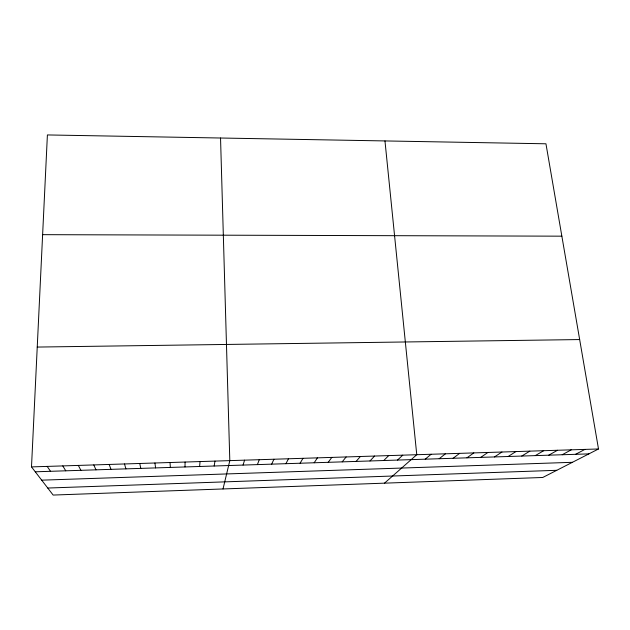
<?xml version="1.0" encoding="UTF-8"?>
<svg xmlns="http://www.w3.org/2000/svg" width="630" height="630" viewBox="0 0 630 630"><rect width="100%" height="100%" fill="white"/><g stroke="black" fill="none" stroke-linecap="round" stroke-linejoin="round"><path stroke-width="0.94" d="M184.999 466.956L185.086 462.042M31.5 466.901L47.4 134.938L545.95 143.79L598.5 448.969L542.753 477.477L53.141 495.062L31.5 466.901L598.5 448.969M199.608 466.483L200.064 461.57M214.153 466.011L214.972 461.097M223.02 488.959L229.808 460.632L220.539 138.009M243.046 465.074L244.582 460.16M257.394 464.609L259.284 459.695M271.68 464.152L273.924 459.238M285.91 463.688L288.493 458.774M300.069 463.231L302.998 458.317M314.173 462.774L317.441 457.86M328.214 462.318L331.821 457.404M342.192 461.869L346.138 456.955M356.107 461.42L360.384 456.498M369.967 460.971L374.574 456.049M383.764 460.522L388.694 455.608M397.506 460.081L402.759 455.159M384.505 483.155L416.761 454.718L384.969 140.931M425.219 459.183L431.117 454.262M439.189 458.727L445.41 453.813M453.096 458.278L459.648 453.364M466.94 457.829L473.807 452.915M480.729 457.38L487.911 452.466M494.455 456.939L501.952 452.025M508.126 456.498L515.931 451.584M521.735 456.057L529.846 451.143M535.279 455.616L543.698 450.702M548.769 455.183L557.487 450.269M562.204 454.75L571.221 449.836M575.576 454.317L584.892 449.403M47.746 488.037L556.778 470.303M41.69 480.162L572.418 462.31M35.264 471.799L588.892 453.883M37.241 347.067L579.663 339.562M42.619 234.667L561.858 236.171M47.179 466.405L50.55 471.311M62.787 465.909L65.756 470.815M78.325 465.42L80.9 470.327M93.791 464.932L95.973 469.838M109.179 464.444L110.974 469.35M124.504 463.956L125.913 468.87M139.75 463.475L140.789 468.389M154.933 462.995L155.586 467.909M170.045 462.522L170.328 467.428"/></g></svg>
